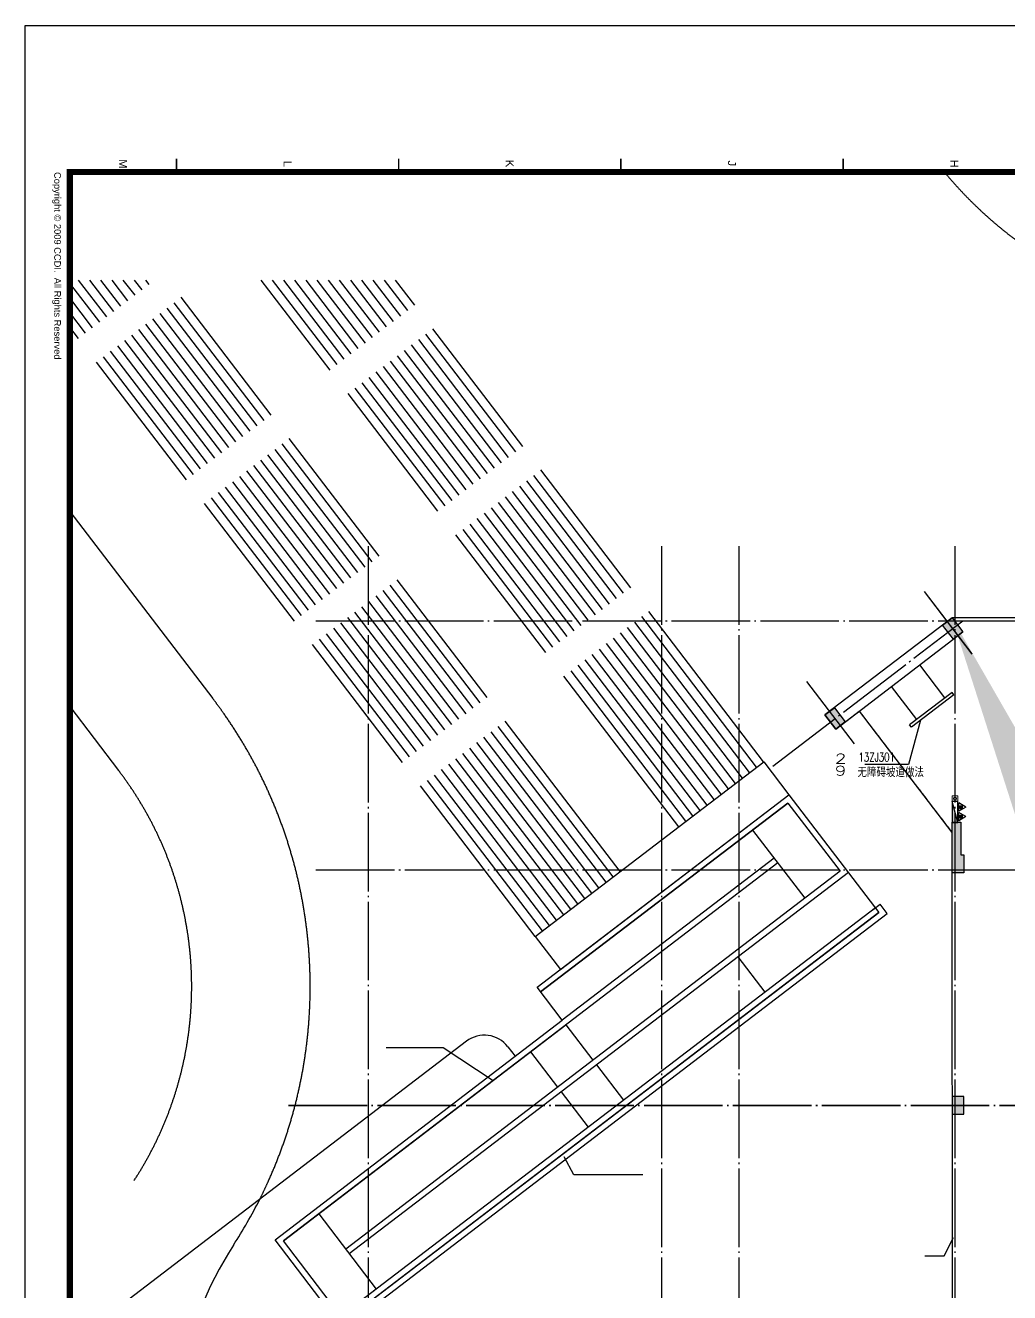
# Model space of a CAD drawing. Header units: millimetres. Extents: x 129492 to 2683129, y 513162 to 1188265.
# Drawn here: x 143209 to 176430, y 596785 to 639551 of the extents above; entities that cross this region are included whole.
import ezdxf
from ezdxf.enums import TextEntityAlignment as Align

# ---------------------------------------------------------------- set-up
doc = ezdxf.new("R2010")
doc.units = ezdxf.units.MM
doc.header["$LTSCALE"] = 1000
for name, pattern in [('3#_t8$0$ACAD_ISO04W100', [30.5, 24, -3, 0.5, -3]), ('3#_t8$0$DASH', [0.35, 0.25, -0.1]), ('GRID$1$CCDID0GLB00001', [30, 26.5, -1.5, 0.5, -1.5])]:
    doc.linetypes.add(name, pattern=pattern)
doc.layers.get('Defpoints').update_dxf_attribs({"color": 2})
doc.layers.add('3#_t8$0$3#消火栓$0$P-HUDR-MISC', color=252, linetype='Continuous', lineweight=25)
doc.layers.add('3#_t8$0$3#消火栓$0$P-HUDR-SILO', color=252, linetype='Continuous', lineweight=20)
for name, color, linetype in [('3#_t8$0$A-HRAL', 104, 'Continuous'), ('3#_t8$0$A-OVER', 23, 'Continuous'), ('3#_t8$0$A-STRS', 252, 'Continuous'), ('3#_t8$0$A-WALL', 4, 'Continuous'), ('3#_t8$0$G-0-XREF', 252, 'Continuous'), ('3#_t8$0$G-ANNO-NOTE', 252, 'Continuous'), ('3#_t8$0$PUB_TEXT', 7, 'Continuous'), ('3#_t8$0$ROAD', 60, 'Continuous'), ('3#_t8$0$ROAD-CENT', 60, '3#_t8$0$ACAD_ISO04W100'), ('3#_t8$0$园林', 11, 'Continuous'), ('3#楼1F柱网$0$COLS-HATH', 8, 'Continuous'), ('3#楼1F柱网$0$G-0-XREF', 2, 'Continuous'), ('3#楼1F柱网$1$COLS', 6, 'Continuous'), ('G-0-XREF', 2, 'Continuous'), ('GRID$1$G-GRID', 252, 'GRID$1$CCDID0GLB00001'), ('图框A1+0.00$0$G-ANNO-TEXT', 33, 'Continuous'), ('图框A1+0.00$0$G-BORD', 3, 'Continuous')]:
    doc.layers.add(name, color=color, linetype=linetype)
doc.layers.add('3#_t8$0$SPACE', color=7, linetype='Continuous', plot=False)
doc.layers.get('0').off()
doc.layers.get('3#_t8$0$G-0-XREF').off()
doc.styles.add('3#_t8$0$_TCH_DIM', font='SIMPLEX', dxfattribs={"bigfont": 'GBCBIG'})
doc.styles.add('3#_t8$0$_TCH_LABEL', font='COMPLEX', dxfattribs={"bigfont": 'GBCBIG'})
doc.styles.add('图框A1+0.00$0$CCDI_T_G01', font='arial.ttf')

# ---------------------------------------------------------------- blocks, each defined once
blk = doc.blocks.new('图框A1+0.00')
at = {"layer": '图框A1+0.00$0$G-BORD'}
blk.add_lwpolyline([(0, 594), (841, 594), (841, 0), (0, 0)], close=True, dxfattribs=at)
at = {"layer": '图框A1+0.00$0$G-BORD', "const_width": 1.4}
blk.add_lwpolyline([(33, 584), (831, 584), (831, 10), (33, 10)], close=True, dxfattribs=at)
at = {"layer": '图框A1+0.00$0$G-BORD', "const_width": 0.35}
for points in [[(33, 184), (30, 184)], [(33, 134), (30, 134)], [(33, 84), (30, 84)], [(33, 34), (30, 34)]]:
    blk.add_lwpolyline(points, dxfattribs=at)
at = {"layer": '图框A1+0.00$0$G-ANNO-TEXT', "style": '图框A1+0.00$0$CCDI_T_G01'}
for s, p in [('H', (31.11, 209)), ('J', (31.03, 159)), ('K', (31.09, 109)), ('L', (31.18, 59)), ('M', (31.18, 22))]:
    blk.add_text(s, height=1.8, dxfattribs=at).set_placement(p, align=Align.MIDDLE_CENTER)
at = {"layer": '图框A1+0.00$0$G-ANNO-TEXT', "insert": (33, 8), "char_height": 1.5, "width": 66.6742, "attachment_point": 1, "style": '图框A1+0.00$0$CCDI_T_G01'}
blk.add_mtext('{\\fArial|b0|i0|c0|p32;Copyright © 2009 CCDI.  All Rights Reserved}', dxfattribs=at)
blk = doc.blocks.new('3#_t8$0$A$C5E5D5757')
at = {"layer": '3#_t8$0$A-HRAL', "ltscale": 5}
for points in [[(-27.806, 46.923), (-27.975, 47.924), (-13.022, 63.947), (-13.315, 64.22)], [(-28.003, 46.89), (-28.189, 47.988), (-13.305, 63.937)]]:
    blk.add_lwpolyline(points, dxfattribs=at)
at = {"layer": '3#_t8$0$A-STRS', "ltscale": 5}
for p, q in [((-16.951, 67.066), (-24.115, 59.389)), ((-28.939, 47.478), (-31.279, 49.661))]:
    blk.add_line(p, q, dxfattribs=at)
at = {"layer": '3#_t8$0$ROAD', "color": 8, "linetype": '3#_t8$0$DASH', "ltscale": 5}
for p, q in [((-42.486, 72.731), (-36.674, 67.307)), ((-41.389, 66.235), (-39.403, 64.383))]:
    blk.add_line(p, q, dxfattribs=at)
at = {"layer": '3#_t8$0$ROAD', "color": 8}
for p, q in [((-24.261, 59.526), (-16.96, 67.348)), ((-16.96, 67.348), (-13.305, 63.937)), ((-17.974, 65.969), (-15.854, 63.99)), ((-16.951, 65.014), (-31.279, 49.661)), ((-14.83, 65.087), (-29.158, 49.734)), ((-14.548, 65.097), (-29.012, 49.598)), ((-17.097, 65.15), (-23.237, 58.57)), ((-13.514, 64.006), (-13.315, 64.22)), ((-13.305, 63.937), (-28.929, 47.195)), ((-17.755, 61.661), (-16.658, 60.637)), ((-23.237, 58.57), (-24.261, 59.526)), ((-31.561, 49.651), (-23.237, 58.57)), ((-23.091, 58.434), (-21.994, 57.411)), ((-26.311, 57.329), (-37.803, 45.015)), ((-24.897, 57.378), (-24.605, 57.105)), ((-24.115, 57.337), (-23.018, 56.314)), ((-21.848, 57.274), (-20.752, 56.251)), ((-22.872, 56.177), (-21.775, 55.154)), ((-30.255, 50.758), (-27.916, 48.574)), ((-28.929, 47.195), (-31.561, 49.651)), ((-27.916, 48.574), (-28.939, 47.478))]:
    blk.add_line(p, q, dxfattribs=at)
for points in [[(-24.115, 59.389), (-16.951, 67.066), (-14.83, 65.087), (-29.158, 49.734)], [(-13.451, 64.073), (-28.939, 47.478), (-31.279, 49.661), (-23.091, 58.434)]]:
    blk.add_lwpolyline(points, dxfattribs=at)
at = {"layer": '3#_t8$0$ROAD', "color": 8, "linetype": '3#_t8$0$DASH', "ltscale": 5}
for radius, start in [(16, 342.948), (12, 336.5366)]:
    blk.add_arc((-47.591, 55.61), radius, start, 46.9777, dxfattribs=at)
at = {"layer": '3#_t8$0$ROAD', "color": 8}
for centre, radius, start, end in [((-25.58, 56.647), 1, 46.9777, 136.9777), ((-47.591, 55.61), 16, 336.5366, 342.948), ((-21.906, 44.461), 12, 156.5366, 204.3155)]:
    blk.add_arc(centre, radius, start, end, dxfattribs=at)
at = {"layer": '3#_t8$0$ROAD-CENT', "color": 8, "linetype": '3#_t8$0$ACAD_ISO04W100', "ltscale": 0.25}
blk.add_lwpolyline([(-15.289, 88.941, 0.179805), (-6.146, 85.544), (42.669, 85.544)], format="xyb", dxfattribs=at)
at = {"layer": '3#_t8$0$园林', "color": 8}
for p, q in [((-24.605, 61.209), (-17.984, 68.303)), ((-17.984, 68.303), (-16.96, 67.348)), ((-23.582, 60.253), (-16.96, 67.348)), ((-24.605, 61.209), (-23.582, 60.253))]:
    blk.add_line(p, q, dxfattribs=at)
for points in [[(-32.573, 81.092), (-33.691, 82.135)], [(-32.369, 81.312), (-33.319, 82.198)], [(-32.164, 81.531), (-32.947, 82.261)], [(-34.006, 79.557), (-36.297, 81.695)], [(-33.802, 79.776), (-35.925, 81.758)], [(-33.597, 79.996), (-35.553, 81.821)], [(-33.392, 80.215), (-35.18, 81.884)], [(-33.188, 80.434), (-34.808, 81.946)], [(-32.983, 80.654), (-34.436, 82.009)], [(-32.778, 80.873), (-34.063, 82.072)], [(-34.62, 78.899), (-37.414, 81.506)], [(-34.416, 79.118), (-37.042, 81.569)], [(-34.211, 79.338), (-36.669, 81.632)], [(-41.122, 80.726), (-41.261, 80.856)], [(-27.778, 77.437), (-31.433, 80.849)], [(-42.555, 79.191), (-43.867, 80.416)], [(-42.35, 79.41), (-43.495, 80.479)], [(-42.145, 79.63), (-43.123, 80.542)], [(-42.145, 79.63), (-43.123, 80.542)], [(-41.941, 79.849), (-42.75, 80.605)], [(-41.736, 80.068), (-42.378, 80.667)], [(-41.531, 80.288), (-42.006, 80.73)], [(-41.327, 80.507), (-41.633, 80.793)], [(-36.326, 77.071), (-39.981, 80.483)], [(-28.187, 76.998), (-31.842, 80.41)], [(-27.982, 77.218), (-31.638, 80.629)], [(-36.735, 76.633), (-40.391, 80.044)], [(-36.531, 76.852), (-40.186, 80.263)], [(-28.392, 76.779), (-32.047, 80.191)], [(-42.759, 78.972), (-43.687, 79.837)], [(-37.145, 76.194), (-40.8, 79.605)], [(-36.94, 76.413), (-40.596, 79.825)], [(-28.801, 76.34), (-32.456, 79.752)], [(-28.596, 76.56), (-32.252, 79.971)], [(-42.964, 78.752), (-43.604, 79.35)], [(-37.554, 75.755), (-41.21, 79.167)], [(-37.349, 75.975), (-41.005, 79.386)], [(-29.21, 75.902), (-32.866, 79.313)], [(-29.006, 76.121), (-32.661, 79.533)], [(-43.169, 78.533), (-43.522, 78.863)], [(-37.964, 75.317), (-41.619, 78.728)], [(-37.759, 75.536), (-41.414, 78.947)], [(-37.759, 75.536), (-41.414, 78.947)], [(-29.62, 75.463), (-33.275, 78.875)], [(-29.415, 75.683), (-33.07, 79.094)], [(-38.373, 74.878), (-42.028, 78.289)], [(-38.168, 75.097), (-41.824, 78.509)], [(-30.029, 75.025), (-33.685, 78.436)], [(-29.824, 75.244), (-33.48, 78.655)], [(-38.782, 74.439), (-42.438, 77.851)], [(-38.578, 74.659), (-42.233, 78.07)], [(-30.234, 74.805), (-33.889, 78.217)], [(-23.391, 73.343), (-27.043, 76.758)], [(-32.144, 72.758), (-35.8, 76.17)], [(-31.939, 72.977), (-35.595, 76.389)], [(-23.8, 72.905), (-27.453, 76.32)], [(-23.596, 73.124), (-27.248, 76.539)], [(-32.554, 72.32), (-36.209, 75.731)], [(-32.349, 72.539), (-36.004, 75.95)], [(-24.21, 72.466), (-27.862, 75.881)], [(-24.005, 72.685), (-27.657, 76.1)], [(-32.963, 71.881), (-36.618, 75.292)], [(-32.758, 72.1), (-36.414, 75.512)], [(-24.619, 72.027), (-28.271, 75.442)], [(-24.414, 72.247), (-28.067, 75.662)], [(-33.372, 71.442), (-37.028, 74.854)], [(-33.372, 71.442), (-37.028, 74.854)], [(-33.168, 71.662), (-36.823, 75.073)], [(-25.029, 71.589), (-28.681, 75.004)], [(-24.824, 71.808), (-28.476, 75.223)], [(-33.782, 71.004), (-37.437, 74.415)], [(-33.577, 71.223), (-37.232, 74.634)], [(-25.441, 71.147), (-29.093, 74.562)], [(-25.233, 71.369), (-28.886, 74.784)], [(-33.986, 70.784), (-37.642, 74.196)], [(-25.85, 70.708), (-29.503, 74.123)], [(-25.646, 70.928), (-29.298, 74.342)], [(-34.396, 70.346), (-38.051, 73.757)], [(-34.191, 70.565), (-37.846, 73.976)], [(-27.553, 68.884), (-31.208, 72.295)], [(-18.193, 68.08), (-22.862, 72.445)], [(-17.991, 68.296), (-22.66, 72.661)], [(-27.959, 68.448), (-31.615, 71.86)], [(-27.755, 68.668), (-31.41, 72.079)], [(-18.602, 67.641), (-23.271, 72.006)], [(-18.397, 67.861), (-23.066, 72.226)], [(-28.369, 68.01), (-32.024, 71.421)], [(-28.164, 68.229), (-31.819, 71.641)], [(-19.011, 67.203), (-23.68, 71.568)], [(-18.807, 67.422), (-23.476, 71.787)], [(-28.573, 67.79), (-32.229, 71.202)], [(-19.421, 66.764), (-24.09, 71.129)], [(-19.216, 66.983), (-23.885, 71.349)], [(-28.983, 67.352), (-32.638, 70.763)], [(-28.778, 67.571), (-32.433, 70.983)], [(-19.83, 66.325), (-24.499, 70.691)], [(-19.625, 66.545), (-24.294, 70.91)], [(-29.392, 66.913), (-33.047, 70.325)], [(-29.187, 67.133), (-32.843, 70.544)], [(-20.243, 65.883), (-24.911, 70.249)], [(-20.038, 66.103), (-24.707, 70.468)], [(-29.805, 66.471), (-33.46, 69.883)], [(-29.6, 66.691), (-33.255, 70.102)], [(-20.447, 65.664), (-25.116, 70.029)], [(-30.009, 66.252), (-33.665, 69.663)], [(-22.149, 63.841), (-26.822, 68.202)], [(-22.555, 63.405), (-27.228, 67.766)], [(-22.351, 63.625), (-27.023, 67.986)], [(-22.965, 62.967), (-27.638, 67.328)], [(-22.76, 63.186), (-27.433, 67.547)], [(-23.374, 62.528), (-28.047, 66.889)], [(-23.169, 62.747), (-27.842, 67.108)], [(-23.783, 62.089), (-28.456, 66.45)], [(-23.579, 62.309), (-28.252, 66.67)], [(-24.196, 61.647), (-28.869, 66.008)], [(-23.988, 61.87), (-28.661, 66.231)], [(-24.605, 61.209), (-29.278, 65.57)], [(-24.4, 61.428), (-29.073, 65.789)]]:
    blk.add_lwpolyline(points, dxfattribs=at)
blk = doc.blocks.new('GRID')
at = {"layer": 'GRID$1$G-GRID', "ltscale": 0.1}
for p, q in [((0, 76720), (0, -3284)), ((9900, 76720), (9900, -3284)), ((19800, 76720), (19800, -3284)), ((20380, 73081), (18722, 75250)), ((-1768, 74200), (66783, 74200)), ((13649, 69298), (20063, 74200)), ((16410, 70048), (14752, 72217)), ((-1768, 65800), (66783, 65800))]:
    blk.add_line(p, q, dxfattribs=at)
for points in [[(12500, 76720), (12500, -3068)], [(-2693, 57850), (27700, 57850)]]:
    blk.add_lwpolyline(points, dxfattribs=at)
blk = doc.blocks.new('3#楼1F柱网')
at = {"layer": '3#楼1F柱网$0$COLS-HATH'}
h = blk.add_hatch(color=256, dxfattribs=at)
h.paths.add_polyline_path([(-28327732, 42556726), (-28327732, 42557776), (-28328032, 42557776), (-28328032, 42556726), (-28328207, 42556726), (-28328207, 42556076), (-28327557, 42556076), (-28327557, 42556726)])
h.paths.add_polyline_path([(-28327732, 42527826), (-28327732, 42526776), (-28328032, 42526776), (-28328032, 42527826), (-28328207, 42527826), (-28328207, 42528476), (-28327557, 42528476), (-28327557, 42527826)])
h.paths.add_polyline_path([(-28294907, 42579476), (-28294157, 42579476), (-28294157, 42580226), (-28294907, 42580226)], flags=16)
h.paths.add_polyline_path([(-28275082, 42523476), (-28274682, 42523476), (-28274682, 42523876), (-28275082, 42523876)], flags=17)
h.paths.add_polyline_path([(-28325382, 42534626), (-28325382, 42536226), (-28325082, 42536226), (-28325082, 42535226), (-28324782, 42535226), (-28324782, 42534926), (-28323682, 42534926), (-28323682, 42534626)], flags=17)
h.paths.add_polyline_path([(-28318082, 42533926), (-28317682, 42533926), (-28317682, 42534526), (-28318082, 42534526)], flags=17)
h.paths.add_polyline_path([(-28314682, 42533926), (-28314282, 42533926), (-28314282, 42534526), (-28314682, 42534526)], flags=17)
h.paths.add_polyline_path([(-28314682, 42534626), (-28314282, 42534626), (-28314282, 42535226), (-28314682, 42535226)], flags=17)
h.paths.add_polyline_path([(-28318482, 42534626), (-28317882, 42534626), (-28317882, 42535226), (-28318482, 42535226)], flags=17)
h.paths.add_polyline_path([(-28328732, 42520776), (-28327032, 42520776), (-28327032, 42521076), (-28327582, 42521076), (-28327582, 42521376), (-28327782, 42521376), (-28327982, 42521376), (-28327982, 42521376), (-28328182, 42521376), (-28328182, 42521076), (-28328732, 42521076)])
h.paths.add_polyline_path([(-28314682, 42524976), (-28314282, 42524976), (-28314282, 42525576), (-28314682, 42525576)], flags=17)
h.paths.add_polyline_path([(-28285532, 42513676), (-28283832, 42513676), (-28283832, 42513976), (-28284382, 42513976), (-28284382, 42514276), (-28284532, 42514276), (-28284532, 42515376), (-28284832, 42515376), (-28284832, 42514276), (-28284982, 42514276), (-28284982, 42513976), (-28285532, 42513976)], flags=17)
h.paths.add_polyline_path([(-28305332, 42513676), (-28303632, 42513676), (-28303632, 42513976), (-28304182, 42513976), (-28304182, 42514276), (-28304332, 42514276), (-28304332, 42515376), (-28304632, 42515376), (-28304632, 42514276), (-28304782, 42514276), (-28304782, 42513976), (-28305332, 42513976)], flags=17)
h.paths.add_polyline_path([(-28309782, 42528656), (-28309782, 42525576), (-28310182, 42525576), (-28310182, 42524976), (-28309582, 42524976), (-28309582, 42529256), (-28310182, 42529256), (-28310182, 42528656)], flags=17)
h.paths.add_polyline_path([(-28281262, 42528576), (-28281262, 42528576), (-28281262, 42528576), (-28281262, 42527976), (-28280662, 42527976), (-28280662, 42528376), (-28277182, 42528376), (-28277182, 42527976), (-28276582, 42527976), (-28276582, 42528576)], flags=17)
h.paths.add_polyline_path([(-28314682, 42528656), (-28314282, 42528656), (-28314282, 42529256), (-28314682, 42529256)], flags=17)
h.paths.add_polyline_path([(-28318482, 42527876), (-28317882, 42527876), (-28317882, 42528476), (-28318482, 42528476)], flags=17)
h.paths.add_polyline_path([(-28274682, 42521376), (-28275282, 42521376), (-28275282, 42520776), (-28274982, 42520776), (-28274982, 42519676), (-28274682, 42519676), (-28274682, 42520776)], flags=17)
h.paths.add_polyline_path([(-28337882, 42528476), (-28337282, 42528476), (-28337282, 42527876), (-28337582, 42527876), (-28337582, 42526776), (-28337882, 42526776), (-28337882, 42527876)])
h.paths.add_polyline_path([(-28337882, 42520776), (-28337282, 42520776), (-28337282, 42521376), (-28337582, 42521376), (-28337582, 42522476), (-28337882, 42522476), (-28337882, 42521376)])
h.paths.add_polyline_path([(-28318082, 42513676), (-28318082, 42515676), (-28317782, 42515676), (-28317782, 42513676)])
h.paths.add_polyline_path([(-28304782, 42521376), (-28304182, 42521376), (-28304182, 42520776), (-28304332, 42520776), (-28304332, 42519676), (-28304632, 42519676), (-28304632, 42520776), (-28304782, 42520776)], flags=17)
h.paths.add_polyline_path([(-28284982, 42521376), (-28284382, 42521376), (-28284382, 42520776), (-28284532, 42520776), (-28284532, 42519676), (-28284832, 42519676), (-28284832, 42520776), (-28284982, 42520776)], flags=17)
h.paths.add_polyline_path([(-28294932, 42520676), (-28294232, 42520676), (-28294232, 42521376), (-28294932, 42521376)], flags=17)
h.paths.add_polyline_path([(-28314482, 42520776), (-28313882, 42520776), (-28313882, 42521376), (-28314482, 42521376)], flags=17)
h.paths.add_polyline_path([(-28318482, 42520776), (-28317882, 42520776), (-28317882, 42521376), (-28318482, 42521376)], flags=17)
h.paths.add_polyline_path([(-28294882, 42513676), (-28294282, 42513676), (-28294282, 42514276), (-28294882, 42514276)], flags=17)
h.paths.add_polyline_path([(-28314482, 42513676), (-28313882, 42513676), (-28313882, 42514276), (-28314482, 42514276)])
h.paths.add_polyline_path([(-28275082, 42556376), (-28274682, 42556376), (-28274682, 42556776), (-28275082, 42556776)], flags=17)
h.paths.add_polyline_path([(-28277982, 42586376), (-28277982, 42588076), (-28278382, 42588076), (-28278382, 42587676), (-28278182, 42587676), (-28278182, 42586776), (-28278382, 42586776), (-28278382, 42586376)], flags=17)
h.paths.add_polyline_path([(-28314682, 42543026), (-28314282, 42543026), (-28314282, 42543626), (-28314682, 42543626)], flags=17)
h.paths.add_polyline_path([(-28318582, 42542976), (-28317882, 42542976), (-28317882, 42543676), (-28318582, 42543676)], flags=17)
h.paths.add_polyline_path([(-28325382, 42543026), (-28324782, 42543026), (-28324782, 42543626), (-28325382, 42543626)], flags=17)
h.paths.add_polyline_path([(-28328732, 42563776), (-28327032, 42563776), (-28327032, 42563476), (-28327582, 42563476), (-28327582, 42563176), (-28327732, 42563176), (-28328032, 42563176), (-28328032, 42563176), (-28328182, 42563176), (-28328182, 42563476), (-28328732, 42563476)])
h.paths.add_polyline_path([(-28325382, 42549926), (-28325382, 42548326), (-28325082, 42548326), (-28325082, 42549326), (-28324782, 42549326), (-28324782, 42549626), (-28323682, 42549626), (-28323682, 42549926)], flags=17)
h.paths.add_polyline_path([(-28285532, 42546576), (-28283832, 42546576), (-28283832, 42546876), (-28284382, 42546876), (-28284382, 42547176), (-28284532, 42547176), (-28284532, 42548276), (-28284832, 42548276), (-28284832, 42547176), (-28284982, 42547176), (-28284982, 42546876), (-28285532, 42546876)], flags=17)
h.paths.add_polyline_path([(-28309782, 42561476), (-28309782, 42558796), (-28310182, 42558796), (-28310182, 42558196), (-28309582, 42558196), (-28309582, 42562076), (-28310182, 42562076), (-28310182, 42561476)], flags=17)
h.paths.add_polyline_path([(-28281262, 42561476), (-28281262, 42561476), (-28281262, 42561476), (-28281262, 42560876), (-28280662, 42560876), (-28280662, 42561276), (-28277182, 42561276), (-28277182, 42560876), (-28276582, 42560876), (-28276582, 42561476)], flags=17)
h.paths.add_polyline_path([(-28318082, 42563876), (-28317682, 42563876), (-28317682, 42564476), (-28318082, 42564476)], flags=17)
h.paths.add_polyline_path([(-28314682, 42563876), (-28314282, 42563876), (-28314282, 42564476), (-28314682, 42564476)], flags=17)
h.paths.add_polyline_path([(-28322370, 42584799), (-28322052, 42585042), (-28321688, 42584565), (-28322005, 42584322)], flags=17)
h.paths.add_polyline_path([(-28274682, 42554276), (-28275282, 42554276), (-28275282, 42553676), (-28274982, 42553676), (-28274982, 42552576), (-28274682, 42552576), (-28274682, 42553676)], flags=17)
h.paths.add_polyline_path([(-28304782, 42554276), (-28304182, 42554276), (-28304182, 42553676), (-28304332, 42553676), (-28304332, 42552576), (-28304632, 42552576), (-28304632, 42553676), (-28304782, 42553676)], flags=17)
h.paths.add_polyline_path([(-28284982, 42554276), (-28284382, 42554276), (-28284382, 42553676), (-28284532, 42553676), (-28284532, 42552576), (-28284832, 42552576), (-28284832, 42553676), (-28284982, 42553676)], flags=17)
h.paths.add_polyline_path([(-28294932, 42553576), (-28294232, 42553576), (-28294232, 42554276), (-28294932, 42554276)], flags=17)
h.paths.add_polyline_path([(-28314482, 42553676), (-28313882, 42553676), (-28313882, 42554276), (-28314482, 42554276)], flags=17)
h.paths.add_polyline_path([(-28337882, 42556076), (-28337282, 42556076), (-28337282, 42556676), (-28337582, 42556676), (-28337582, 42557776), (-28337882, 42557776), (-28337882, 42556676)])
h.paths.add_polyline_path([(-28318482, 42556076), (-28317882, 42556076), (-28317882, 42556676), (-28318482, 42556676)], flags=17)
h.paths.add_polyline_path([(-28318482, 42549326), (-28317882, 42549326), (-28317882, 42549926), (-28318482, 42549926)], flags=17)
h.paths.add_polyline_path([(-28274682, 42546576), (-28275282, 42546576), (-28275282, 42547176), (-28274982, 42547176), (-28274982, 42548276), (-28274682, 42548276), (-28274682, 42547176)], flags=17)
h.paths.add_polyline_path([(-28305332, 42546576), (-28303632, 42546576), (-28303632, 42546876), (-28304182, 42546876), (-28304182, 42547176), (-28304332, 42547176), (-28304332, 42548276), (-28304632, 42548276), (-28304632, 42547176), (-28304782, 42547176), (-28304782, 42546876), (-28305332, 42546876)], flags=16)
h.paths.add_polyline_path([(-28294882, 42546576), (-28294282, 42546576), (-28294282, 42547176), (-28294882, 42547176)], flags=17)
h.paths.add_polyline_path([(-28314482, 42546576), (-28313882, 42546576), (-28313882, 42547176), (-28314482, 42547176)], flags=17)
h.paths.add_polyline_path([(-28314682, 42571326), (-28314282, 42571326), (-28314282, 42571926), (-28314682, 42571926)], flags=17)
h.paths.add_polyline_path([(-28314682, 42561476), (-28314282, 42561476), (-28314282, 42562076), (-28314682, 42562076)], flags=17)
h.paths.add_polyline_path([(-28304782, 42579476), (-28304182, 42579476), (-28304182, 42580076), (-28304332, 42580076), (-28304332, 42581176), (-28304632, 42581176), (-28304632, 42580076), (-28304782, 42580076)], flags=17)
h.paths.add_polyline_path([(-28284382, 42579776), (-28284382, 42580076), (-28284532, 42580076), (-28284532, 42581176), (-28284832, 42581176), (-28284832, 42580076), (-28284982, 42580076), (-28284982, 42579476), (-28283982, 42579476), (-28283982, 42579776)], flags=17)
h.paths.add_polyline_path([(-28314482, 42579476), (-28313882, 42579476), (-28313882, 42580076), (-28314482, 42580076)], flags=17)
h.paths.add_polyline_path([(-28318082, 42571326), (-28317682, 42571326), (-28317682, 42571926), (-28318082, 42571926)], flags=17)
h.paths.add_polyline_path([(-28337882, 42563776), (-28337282, 42563776), (-28337282, 42563176), (-28337582, 42563176), (-28337582, 42562076), (-28337882, 42562076), (-28337882, 42563176)])
h.paths.add_polyline_path([(-28318482, 42563176), (-28317882, 42563176), (-28317882, 42563776), (-28318482, 42563776)], flags=17)
h.paths.add_polyline_path([(-28304782, 42588076), (-28304182, 42588076), (-28304182, 42587476), (-28304332, 42587476), (-28304332, 42586376), (-28304632, 42586376), (-28304632, 42587476), (-28304782, 42587476)], flags=17)
h.paths.add_polyline_path([(-28284982, 42588076), (-28284382, 42588076), (-28284382, 42587476), (-28284532, 42587476), (-28284532, 42586376), (-28284832, 42586376), (-28284832, 42587476), (-28284982, 42587476)], flags=17)
h.paths.add_polyline_path([(-28294882, 42587476), (-28294282, 42587476), (-28294282, 42588076), (-28294882, 42588076)], flags=17)
h.paths.add_polyline_path([(-28274882, 42579976), (-28274882, 42581176), (-28274682, 42581176), (-28274682, 42579476), (-28275182, 42579476), (-28275182, 42579976)], flags=17)
h.paths.add_polyline_path([(-28314482, 42588076), (-28313282, 42588076), (-28313282, 42587776), (-28313882, 42587776), (-28313882, 42587476), (-28314182, 42587476), (-28314182, 42586826), (-28314482, 42586826)], flags=17)
edge = h.paths.add_edge_path(flags=17)
edge.add_line((-28318082, 42579476), (-28318082, 42581176))
edge.add_line((-28318082, 42581176), (-28317782, 42581176))
edge.add_line((-28317782, 42581176), (-28317782, 42580076))
edge.add_line((-28317782, 42580076), (-28317682, 42580076))
edge.add_line((-28317682, 42580076), (-28317682, 42579476))
edge.add_line((-28317682, 42579476), (-28318082, 42579476))
edge.add_line((-28318082, 42579476), (-28318082, 42581176))
edge = h.paths.add_edge_path(flags=17)
edge.add_line((-28280862, 42523576), (-28281262, 42523576))
edge.add_line((-28281262, 42523576), (-28281262, 42523876))
edge.add_line((-28281262, 42523876), (-28280862, 42523876))
edge.add_line((-28280862, 42523876), (-28276982, 42523876))
edge.add_line((-28276982, 42523876), (-28276982, 42523876))
edge.add_line((-28276982, 42523876), (-28276582, 42523876))
edge.add_line((-28276582, 42523876), (-28276582, 42523576))
edge.add_line((-28276582, 42523576), (-28281262, 42523576))
edge = h.paths.add_edge_path(flags=17)
edge.add_line((-28280862, 42556476), (-28281262, 42556476))
edge.add_line((-28281262, 42556476), (-28281262, 42556776))
edge.add_line((-28281262, 42556776), (-28280862, 42556776))
edge.add_line((-28280862, 42556776), (-28276982, 42556776))
edge.add_line((-28276982, 42556776), (-28276982, 42556776))
edge.add_line((-28276982, 42556776), (-28276582, 42556776))
edge.add_line((-28276582, 42556776), (-28276582, 42556476))
edge.add_line((-28276582, 42556476), (-28281262, 42556476))
edge = h.paths.add_edge_path(flags=17)
edge.add_line((-28279682, 42579476), (-28277982, 42579476))
edge.add_line((-28277982, 42579476), (-28277982, 42579976))
edge.add_line((-28277982, 42579976), (-28278482, 42579976))
edge.add_line((-28278482, 42579976), (-28278482, 42579776))
edge.add_line((-28278482, 42579776), (-28279682, 42579776))
edge.add_line((-28279682, 42579776), (-28279682, 42579476))
edge.add_line((-28279682, 42579476), (-28277982, 42579476))
edge = h.paths.add_edge_path(flags=17)
edge.add_line((-28274682, 42586776), (-28274682, 42585076))
edge.add_line((-28274682, 42585076), (-28274882, 42585076))
edge.add_line((-28274882, 42585076), (-28274882, 42586376))
edge.add_line((-28274882, 42586376), (-28275082, 42586376))
edge.add_line((-28275082, 42586376), (-28275082, 42586776))
edge.add_line((-28275082, 42586776), (-28274682, 42586776))
edge.add_line((-28274682, 42586776), (-28274682, 42586376))
h.paths.add_polyline_path([(-28274682, 42586776), (-28274682, 42585076), (-28274882, 42585076), (-28274882, 42586376), (-28275082, 42586376), (-28275082, 42586776)], flags=16)
edge = h.paths.add_edge_path()
edge.add_line((-28324782, 42534626), (-28324782, 42534626))
edge.add_line((-28324782, 42534626), (-28325382, 42534626))
edge.add_line((-28325382, 42534626), (-28325382, 42535226))
edge.add_line((-28274782, 42513676), (-28275682, 42513676))
edge.add_line((-28275682, 42513676), (-28275682, 42513976))
edge.add_line((-28275682, 42513976), (-28275282, 42513976))
edge.add_line((-28275282, 42513976), (-28275282, 42514276))
edge.add_line((-28275282, 42514276), (-28274982, 42514276))
edge.add_line((-28274982, 42514276), (-28274982, 42515376))
edge.add_line((-28274982, 42515376), (-28274682, 42515376))
edge.add_line((-28274682, 42515376), (-28274682, 42514276))
edge.add_line((-28274682, 42514276), (-28274682, 42513676))
edge.add_line((-28274682, 42513676), (-28275282, 42513676))
edge.add_line((-28318082, 42588076), (-28317718, 42587599))
edge.add_line((-28317718, 42587599), (-28318036, 42587356))
edge.add_line((-28318036, 42587356), (-28318400, 42587833))
edge.add_line((-28318400, 42587833), (-28318082, 42588076))
edge.add_line((-28304782, 42546576), (-28304182, 42546576))
edge.add_line((-28284982, 42579476), (-28284382, 42579476))
for points in [[(-28318082, 42588076), (-28317718, 42587599), (-28318036, 42587356), (-28318400, 42587833)], [(-28318082, 42588076), (-28318400, 42587833), (-28318036, 42587356), (-28317718, 42587599)], [(-28318082, 42579476), (-28317682, 42579476), (-28317682, 42580076), (-28317782, 42580076), (-28317782, 42581176), (-28318082, 42581176)]]:
    blk.add_hatch(color=256, dxfattribs=at).paths.add_polyline_path(points)
at = {"layer": '3#楼1F柱网$1$COLS'}
for points in [[(-28318082, 42588076), (-28317718, 42587599), (-28318036, 42587356), (-28318400, 42587833), (-28318082, 42588076)], [(-28322370, 42584799), (-28322052, 42585042), (-28321688, 42584565), (-28322005, 42584322), (-28322370, 42584799)], [(-28318082, 42579476), (-28318082, 42581176), (-28317782, 42581176), (-28317782, 42580076), (-28317682, 42580076), (-28317682, 42579476), (-28318082, 42579476), (-28318082, 42581176)]]:
    blk.add_lwpolyline(points, dxfattribs=at)
blk.add_lwpolyline([(-28318082, 42571326), (-28317682, 42571326), (-28317682, 42571926), (-28318082, 42571926)], close=True, dxfattribs=at)
at = {"layer": '3#楼1F柱网$0$G-0-XREF'}
blk.add_blockref('GRID', (-28337782, 42513776), dxfattribs=at)
blk = doc.blocks.new('3#_t8$0$3#消火栓$0$A$C7A4A6D2E')
at = {"ltscale": 0.1}
for p, q in [((200, 200), (0, 200)), ((0, 200), (0, 0)), ((200, 0), (0, 0)), ((200, 200), (200, 0))]:
    blk.add_line(p, q, dxfattribs=at)
blk.add_circle((100, 100), 50, dxfattribs=at)
blk = doc.blocks.new('3#_t8$0$3#消火栓$0$A$C5D304408')
at = {"layer": '3#_t8$0$3#消火栓$0$P-HUDR-MISC'}
blk.add_hatch(color=256, dxfattribs=at).paths.add_polyline_path([(25350, 24880), (25350, 25080), (25350, 25080), (24650, 24880)])
h = blk.add_hatch(dxfattribs=at)
h.set_pattern_fill('JIS_WOOD', color=256, scale=20, angle=90, style=0)
h.set_pattern_definition([(135, (24339.631, 24727.014), (10, 10), [])])
h.paths.add_polyline_path([(24881, 25139), (24881, 25230), (24790, 25230), (24790, 25139)])
h = blk.add_hatch(dxfattribs=at)
h.set_pattern_fill('JIS_WOOD', color=256, scale=20, angle=90, style=0)
h.set_pattern_definition([(135, (24660.631, 24727.014), (10, 10), [])])
h.paths.add_polyline_path([(25202, 25139), (25202, 25230), (25111, 25230), (25111, 25139)])
for p, q in [((24835, 25349), (24696, 25108)), ((24835, 25349), (24974, 25108)), ((25156, 25349), (25017, 25108)), ((25156, 25349), (25295, 25108)), ((25350, 25080), (24650, 24880)), ((24974, 25108), (24696, 25108)), ((24790, 25139), (24790, 25230)), ((24881, 25230), (24790, 25230)), ((24881, 25139), (24790, 25139)), ((24881, 25139), (24881, 25230)), ((25295, 25108), (25017, 25108)), ((25111, 25139), (25111, 25230)), ((25202, 25230), (25111, 25230)), ((25202, 25139), (25111, 25139)), ((25202, 25139), (25202, 25230))]:
    blk.add_line(p, q, dxfattribs=at)
blk.add_lwpolyline([(25350, 25080), (24650, 25080), (24650, 24880), (25350, 24880)], close=True, dxfattribs=at)

msp = doc.modelspace()

# ---------------------------------------------------------------- linework, layer by layer
at = {"layer": '3#_t8$0$A-OVER'}
for p, q in [((174246, 616856), (173396, 617968)), ((173293, 616127), (172443, 617240)), ((174485, 617038), (173054, 615945)), ((174545, 616959), (173115, 615866)), ((174545, 616959), (174485, 617038)), ((173115, 615866), (173054, 615945))]:
    msp.add_line(p, q, dxfattribs=at)
at = {"layer": '3#_t8$0$A-OVER', "linetype": '3#_t8$0$DASH'}
msp.add_line((171352, 616406), (174481, 612312), dxfattribs=at)
at = {"layer": '3#_t8$0$A-WALL'}
msp.add_lwpolyline([(174485, 619555), (170197, 616279), (170561, 615802), (174849, 619079)], dxfattribs=at)
at = {"layer": '3#_t8$0$G-ANNO-NOTE'}
for points in [[(173419, 616098), (173020, 614602), (171542, 614602)], [(155385, 605063), (157311, 605063), (159000, 603940)], [(164051, 600756), (161718, 600756), (161398, 601366)], [(173563, 598032), (174215, 598032), (174535, 598643)]]:
    msp.add_lwpolyline(points, dxfattribs=at)
at = {"layer": '3#_t8$0$SPACE', "ltscale": 5}
msp.add_lwpolyline([(178285, 595255), (178285, 610955), (217885, 610955), (217885, 619555), (174485, 619555), (170197, 616279), (170561, 615802), (171352, 616406), (174481, 612312), (174485, 595255)], dxfattribs=at)
at = {"layer": 'Defpoints', "ltscale": 5}
for p, q in [((174069, 616594), (174069, 616594)), ((170720, 615923), (170561, 615802))]:
    msp.add_line(p, q, dxfattribs=at)

# ---------------------------------------------------------------- block references
at = {"layer": '3#_t8$0$3#消火栓$0$P-HUDR-MISC', "lineweight": 25, "ltscale": 0.1, "rotation": 270}
msp.add_blockref('3#_t8$0$3#消火栓$0$A$C5D304408', (149605, 638005), dxfattribs=at)
at = {"layer": '3#_t8$0$3#消火栓$0$P-HUDR-SILO', "ltscale": 0.1, "rotation": 270}
msp.add_blockref('3#_t8$0$3#消火栓$0$A$C7A4A6D2E', (174485, 613555), dxfattribs=at)
at = {"layer": '3#_t8$0$G-0-XREF', "ltscale": 5, "xscale": 999.9999999999999, "yscale": 999.9999999999999, "zscale": 999.9999999999999, "rotation": 350.409659570022}
msp.add_blockref('3#_t8$0$A$C5E5D5757', (174485, 544355), dxfattribs=at)
at = {"layer": '3#_t8$0$G-0-XREF', "ltscale": 5}
for name, p in [('3#楼1F柱网', (28492567, -41968520)), ('GRID', (154785, 545255))]:
    msp.add_blockref(name, p, dxfattribs=at)
at = {"layer": 'G-0-XREF', "xscale": 150, "yscale": 150, "zscale": 150, "rotation": 270}
msp.add_blockref('图框A1+0.00', (143209, 639551), dxfattribs=at)

# ---------------------------------------------------------------- texts
at = {"layer": '3#_t8$0$PUB_TEXT', "style": '3#_t8$0$_TCH_DIM', "width": 0.705882}
msp.add_text('13ZJ301', height=297.5, dxfattribs=at).set_placement((171331, 614707))
at = {"layer": '3#_t8$0$PUB_TEXT', "style": '3#_t8$0$_TCH_LABEL', "width": 1.875}
for s, p, p2 in [('2', (170524, 614642), (170927, 614642)), ('9', (170524, 614239), (170927, 614239))]:
    msp.add_text(s, height=322, dxfattribs=at).set_placement(p, p2, align=Align.FIT)
at = {"layer": '3#_t8$0$PUB_TEXT', "style": '3#_t8$0$_TCH_DIM'}
msp.add_text('无障碍坡道做法', height=337.6, dxfattribs=at).set_placement((171293, 614180))

doc.saveas('drawing.dxf')
